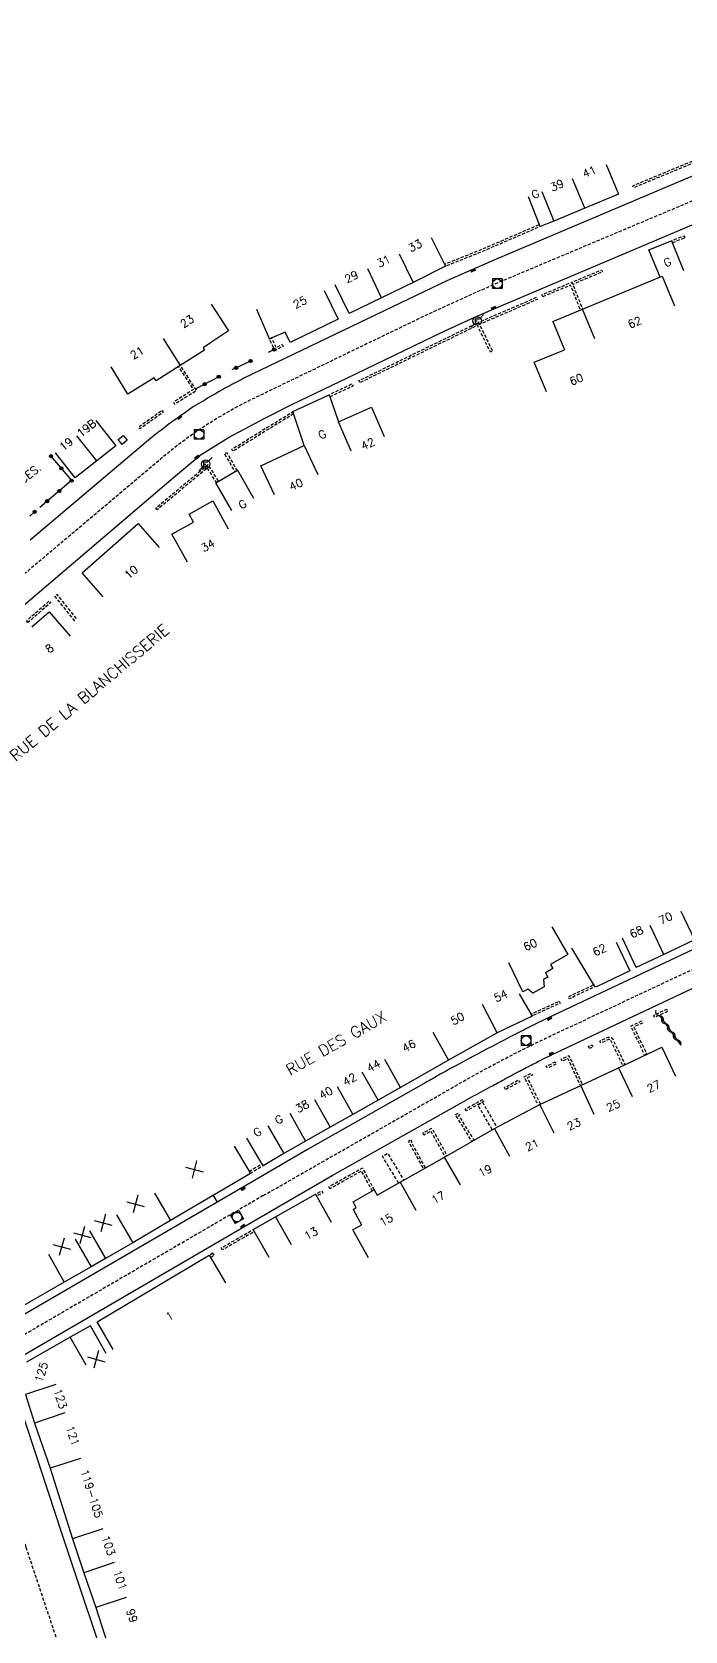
# Model space of a CAD drawing. Header units: millimetres. Extents: x 161000 to 162001, y 120999 to 122000.
# Drawn here: x 161397.3 to 161499.4, y 121520.2 to 121769.9 of the extents above; entities that cross this region are included whole.
import ezdxf
from ezdxf.enums import TextEntityAlignment as Align

# ---------------------------------------------------------------- set-up
doc = ezdxf.new("R2010")
doc.units = ezdxf.units.MM
doc.linetypes.add('DASHED', pattern=[0.75, 0.5, -0.25])
doc.layers.get('0').update_dxf_attribs({"linetype": 'CONTINUOUS'})
for name, color, linetype in [('W0001', 6, 'DASHED'), ('W0008', 7, 'CONTINUOUS'), ('W0100', 7, 'CONTINUOUS'), ('W0112', 1, 'DASHED'), ('W0310', 3, 'CONTINUOUS'), ('W0322', 7, 'CONTINUOUS'), ('W0334', 7, 'CONTINUOUS'), ('W0400', 7, 'CONTINUOUS'), ('W0420', 7, 'CONTINUOUS'), ('W0471', 7, 'CONTINUOUS'), ('W0989', 7, 'CONTINUOUS'), ('W0991', 7, 'CONTINUOUS'), ('W1102', 7, 'CONTINUOUS')]:
    doc.layers.add(name, color=color, linetype=linetype)
doc.styles.get("Standard").update_dxf_attribs({"font": 'romans.shx', "width": 0.85})

# ---------------------------------------------------------------- blocks, each defined once
blk = doc.blocks.new('t310o')
at = {"color": 0, "linetype": 'Continuous'}
for centre, start, end in [((-0.5, 0.38), 216.8699, 323.1304), ((0.5, -0.37), 36.8699, 143.1303)]:
    blk.add_arc(centre, 0.625, start, end, dxfattribs=at)
blk = doc.blocks.new('T400')
for p, q in [((-0.15, 0.3), (0.15, 0.3)), ((-0.15, -0.25), (-0.15, 0.3)), ((-0.15, 0.15), (0.15, 0.15)), ((-0.15, 0), (0.15, 0)), ((0.15, 0.3), (0.15, -0.25)), ((-0.15, -0.15), (0.15, -0.15)), ((-0.15, -0.25), (-0.15, -0.3)), ((-0.15, -0.3), (0.15, -0.3)), ((0.15, -0.3), (0.15, -0.25))]:
    blk.add_line(p, q)
blk = doc.blocks.new('t322o')
at = {"color": 0, "linetype": 'Continuous'}
for radius in [0.25, 0.15]:
    blk.add_circle((0, 0), radius, dxfattribs=at)
blk = doc.blocks.new('t112o')
at = {"color": 0, "linetype": 'Continuous'}
for p, q in [((-0.5, 0.5), (0.5, 0.5)), ((-0.5, -0.5), (-0.5, 0.5)), ((0.5, 0.5), (0.5, -0.5)), ((0.5, -0.5), (-0.5, -0.5))]:
    blk.add_line(p, q, dxfattribs=at)
blk = doc.blocks.new('T420')
for p, q in [((0.75, 0.75), (-0.75, 0.75)), ((-0.75, 0.75), (-0.75, -0.75)), ((0.75, 0.75), (0.75, -0.75)), ((0.75, -0.75), (-0.75, -0.75))]:
    blk.add_line(p, q)
blk.add_ellipse((0, 0), major_axis=(-0.53, 0.53), ratio=1, start_param=3.926991, end_param=10.210176)
blk = doc.blocks.new('T471')
for p, q in [((-0.333334, 0.333334), (-0.333334, -0.333334)), ((-0.333334, 0.333334), (0.333334, 0.333334)), ((-0.333334, 0), (0, 0)), ((0.500001, 0.500001), (1.000002, 1.000002)), ((-0.500001, -0.500001), (-1.000002, -1.000002)), ((-0.333334, -0.333334), (0.333334, -0.333334))]:
    blk.add_line(p, q)
blk.add_ellipse((0, 0), major_axis=(0.471405, 0.471405), ratio=1, start_param=5.4977871438, end_param=11.780972451)
blk = doc.blocks.new('t991o')
at = {"color": 0, "linetype": 'Continuous'}
for p, q in [((-1, 1), (1, -1)), ((-1, -1), (1, 1))]:
    blk.add_line(p, q, dxfattribs=at)

msp = doc.modelspace()

# ---------------------------------------------------------------- linework, layer by layer
at = {"layer": 'W0001', "flags": 128}
for points in [[(162000, 121831.36), (161997.69, 121834.42), (161989.23, 121844.85), (161933.13, 121907.67), (161876.51, 121970.45, 0.327591), (161855.14, 121974.87, 0.009926), (161850.74, 121972.75), (161817.65, 121950.24, 0.047054), (161800.87, 121936.36), (161710.29, 121849.38), (161690.75, 121830.46, -0.075916), (161659.08, 121807.96), (161573.97, 121772.13), (161565.33, 121768.72), (161522.32, 121752.7), (161469.41, 121730.45), (161460.15, 121726.29), (161432.13, 121712.78, 0.063652), (161417.5, 121703.28), (161383.38, 121674.56), (161373.12, 121665.53)], [(161433.49, 121588.23), (161463.29, 121605.22, -0.022264), (161478.61, 121613.25), (161557.17, 121650.08), (161598.14, 121669.26), (161606.17, 121673.02)], [(161433.49, 121588.23), (161395.56, 121566.18, -0.04955), (161386.81, 121562.2, 4.146705)]]:
    msp.add_lwpolyline(points, format="xyb", dxfattribs=at)
at = {"layer": 'W0001'}
msp.add_lwpolyline([(161452.69, 121365.06), (161429.68, 121433.8), (161417.34, 121470.46), (161404.43, 121509.31), (161396.41, 121533.32), (161385.1, 121567.32), (161379.66, 121583.47, 0.043452), (161359.13, 121635.3), (161347.01, 121657.63, 0.052719), (161328.84, 121684.03)], format="xyb", dxfattribs=at)
at = {"layer": 'W0008', "flags": 128}
for points in [[(161375.36, 121662.85), (161419.09, 121700.06), (161423.65, 121703.86), (161428.04, 121706.61), (161433.83, 121709.71), (161437.95, 121711.75), (161447.97, 121716.56), (161461.64, 121723.15), (161465.98, 121725.16), (161469.05, 121726.5), (161515.16, 121746.01, -0.000803), (161517.16, 121746.85, -0.002711), (161517.75, 121747.09, -0.000091), (161519.64, 121747.85, -0.000037), (161524.24, 121749.69, -0.003315), (161526.4, 121750.55, -0.001671), (161530.72, 121752.2), (161550.7, 121759.56), (161565.89, 121765.2), (161575.61, 121769.02), (161625.54, 121790.01), (161660, 121804.54), (161663.26, 121806.15)], [(161564.78, 121772.24), (161543.16, 121764.22), (161524.9, 121757.42), (161520.4, 121755.71), (161516.4, 121754.14), (161513.72, 121753.01), (161469.77, 121734.4), (161465.24, 121732.43), (161462.16, 121731.07), (161458.67, 121729.42), (161445.97, 121723.32), (161430.43, 121715.86, 0.004328), (161427.93, 121714.54, 0.008154), (161426.62, 121713.8, 0.000729), (161422.96, 121711.67, 0.009493), (161422.68, 121711.5, 0.011783), (161422.4, 121711.31, 0.000976), (161419.08, 121708.95, 0.010407), (161417.98, 121708.14, 0.005411), (161415.92, 121706.5), (161397.05, 121690.59)], [(161514.52, 121633.19), (161477.91, 121615.91, 0.002437), (161474.53, 121614.25, 0.004723), (161472.8, 121613.37, 0.000068), (161468.09, 121610.92, 0.001754), (161467.91, 121610.83, 0.001974), (161467.56, 121610.64, 0.000122), (161461.97, 121607.62, 0.004275), (161461.16, 121607.17, 0.001509), (161458.89, 121605.88), (161440.42, 121595.41), (161432.12, 121590.58)], [(161434.83, 121585.92), (161444.25, 121591.37), (161464.62, 121602.82, -0.001155), (161467.56, 121604.44, -0.002272), (161469.06, 121605.25, -0.00005), (161471.06, 121606.33, -0.00004), (161473.57, 121607.67, -0.005365), (161475.62, 121608.74, -0.003011), (161479.31, 121610.59), (161507.04, 121623.65)]]:
    msp.add_lwpolyline(points, format="xyb", dxfattribs=at)
at = {"layer": 'W0008'}
for points in [[(161432.12, 121590.58), (161394.84, 121568.93, -0.512467), (161390.32, 121570.62), (161385.38, 121585.29, 0.045314), (161363.35, 121640.25), (161362.84, 121640.02), (161359.63, 121642.52), (161358.27, 121645.23), (161359.34, 121648.09, -0.205341), (161360.2, 121650.28), (161375.36, 121662.85)], [(161475.8, 121462.43, -0.054729), (161461.97, 121449.08), (161456.6, 121444.68), (161447.84, 121437.53), (161444.2, 121435.11, -0.456126), (161435.16, 121436.32), (161423.03, 121472.37), (161410.12, 121511.21), (161402.1, 121535.21), (161394.3, 121558.99, -0.320083), (161396.28, 121563.44), (161434.83, 121585.92)]]:
    msp.add_lwpolyline(points, format="xyb", dxfattribs=at)
at = {"layer": 'W0100'}
for p, q in [((161487.09, 121749.23), (161489.02, 121744.62)), ((161476.78, 121739.55), (161474.96, 121744.21)), ((161483.78, 121742.41), (161478.9, 121740.38)), ((161489.02, 121744.62), (161483.78, 121742.41)), ((161478.9, 121740.38), (161476.78, 121739.55)), ((161459.75, 121737.83), (161461.98, 121733.36)), ((161493.76, 121735.91), (161497.33, 121737.35)), ((161497.33, 121737.35), (161499.2, 121732.71)), ((161495.54, 121731.65), (161493.76, 121735.91)), ((161461.98, 121733.36), (161456.94, 121730.83)), ((161446.91, 121725.98), (161444.73, 121730.48)), ((161456.94, 121730.83), (161451.99, 121728.44)), ((161483.42, 121726.64), (161495.86, 121731.79)), ((161495.86, 121731.79), (161497.77, 121727.17)), ((161425.33, 121727.43), (161428.07, 121723.25)), ((161442.99, 121729.58), (161445.18, 121725.08)), ((161451.99, 121728.44), (161446.91, 121725.98)), ((161434.45, 121722), (161432.48, 121726.59)), ((161445.18, 121725.08), (161437.67, 121721.43)), ((161478.76, 121724.74), (161483.42, 121726.64)), ((161478.76, 121724.74), (161480.57, 121720.32)), ((161428.07, 121723.25), (161425.09, 121721.3)), ((161436.89, 121723.04), (161434.45, 121722)), ((161437.67, 121721.43), (161436.89, 121723.04)), ((161424.32, 121720.27), (161420.51, 121717.85)), ((161425.09, 121721.3), (161424.09, 121720.64)), ((161424.09, 121720.64), (161424.32, 121720.27)), ((161475.85, 121718.39), (161480.57, 121720.32)), ((161412.34, 121713.39), (161409.69, 121717.63)), ((161420.51, 121717.85), (161416.74, 121715.45)), ((161477.75, 121713.76), (161475.85, 121718.39)), ((161416.42, 121715.95), (161412.34, 121713.39)), ((161416.74, 121715.45), (161416.42, 121715.95)), ((161438.11, 121710.65), (161443.78, 121713.29)), ((161443.78, 121713.29), (161445.23, 121709.07)), ((161439.9, 121705.38), (161438.11, 121710.65)), ((161445.23, 121709.07), (161450.4, 121711.34)), ((161450.4, 121711.34), (161452.41, 121706.77)), ((161407.34, 121709.25), (161410.44, 121705.33)), ((161410.44, 121705.33), (161407.47, 121702.98)), ((161433.1, 121702.21), (161439.9, 121705.38)), ((161404.11, 121700.32), (161401.01, 121704.23)), ((161407.47, 121702.98), (161404.11, 121700.32)), ((161426.08, 121699.56), (161429.48, 121701.5)), ((161429.48, 121701.5), (161431.95, 121697.15)), ((161435.22, 121697.68), (161433.1, 121702.21)), ((161428.55, 121695.22), (161426.08, 121699.56)), ((161421.89, 121694.64), (161425.58, 121696.7)), ((161425.58, 121696.7), (161428.02, 121692.34)), ((161405.16, 121685.49), (161413.94, 121693.2)), ((161413.94, 121693.2), (161417.24, 121689.44)), ((161419.21, 121691.53), (161422.58, 121693.41)), ((161422.58, 121693.41), (161421.89, 121694.64)), ((161421.64, 121687.16), (161419.21, 121691.53)), ((161408.46, 121681.73), (161405.16, 121685.49)), ((161397.32, 121677.05), (161400.03, 121679.38)), ((161400.03, 121679.38), (161403.29, 121675.59)), ((161498.77, 121632.67), (161500.9, 121628.15)), ((161478.58, 121630.22), (161481.1, 121625.9)), ((161488.67, 121627.83), (161490.8, 121623.31)), ((161491.77, 121623.87), (161489.67, 121628.41)), ((161500.9, 121628.15), (161496.1, 121625.89)), ((161481.1, 121625.9), (161478.39, 121624.32)), ((161485.34, 121620.86), (161481.72, 121626.89)), ((161496.1, 121625.89), (161491.77, 121623.87)), ((161474.05, 121620.06), (161471.87, 121624.56)), ((161478.75, 121623.67), (161477.6, 121622.99)), ((161477.6, 121622.99), (161478, 121622.33)), ((161478.39, 121624.32), (161478.75, 121623.67)), ((161490.8, 121623.31), (161485.57, 121620.85)), ((161474.87, 121620.46), (161474.05, 121620.06)), ((161475.64, 121619.86), (161474.87, 121620.46)), ((161477.38, 121620.85), (161475.64, 121619.86)), ((161478, 121622.33), (161477.32, 121621.96)), ((161477.32, 121621.96), (161477.38, 121620.85)), ((161485.57, 121620.85), (161485.34, 121620.86)), ((161473.49, 121619.73), (161475.52, 121616.25)), ((161475.52, 121616.25), (161470.08, 121613.62)), ((161470.08, 121613.62), (161462.47, 121609.4)), ((161489.01, 121608.2), (161495.78, 121611.4)), ((161495.78, 121611.4), (161497.92, 121606.88)), ((161462.47, 121609.4), (161454.93, 121605.13)), ((161483.11, 121605.42), (161489.01, 121608.2)), ((161454.93, 121605.13), (161451.43, 121603.15)), ((161476.75, 121602.44), (161483.11, 121605.42)), ((161451.43, 121603.15), (161447.51, 121600.91)), ((161469.64, 121598.7), (161476.75, 121602.44)), ((161447.51, 121600.91), (161443.95, 121598.9)), ((161443.95, 121598.9), (161440.11, 121596.73)), ((161461.83, 121594.25), (161469.64, 121598.7)), ((161433.45, 121592.88), (161430.93, 121597.2)), ((161440.11, 121596.73), (161436.72, 121594.79)), ((161436.72, 121594.79), (161433.45, 121592.88)), ((161454.89, 121590.31), (161461.83, 121594.25)), ((161451.31, 121588.31), (161454.89, 121590.31)), ((161435.39, 121584.93), (161441.64, 121588.43)), ((161441.64, 121588.43), (161444.08, 121584.07)), ((161447.54, 121587.27), (161450.84, 121589.14)), ((161450.84, 121589.14), (161451.31, 121588.31)), ((161431.9, 121582.91), (161435.39, 121584.93)), ((161435.39, 121584.93), (161437.87, 121580.58)), ((161447.52, 121586.05), (161448, 121586.35)), ((161447.52, 121586.05), (161448.86, 121583.64)), ((161448, 121586.35), (161447.54, 121587.27)), ((161434.4, 121578.58), (161431.9, 121582.91)), ((161447.48, 121582.87), (161448.86, 121583.64)), ((161449.92, 121578.51), (161447.48, 121582.87))]:
    msp.add_line(p, q, dxfattribs=at)
for points in [[(161428.96, 121595.97), (161431.5, 121591.66), (161419, 121584.32), (161413.09, 121580.87), (161408.82, 121578.39), (161406.58, 121577.09), (161402.36, 121574.71), (161393.89, 121569.83)], [(161410.05, 121564.2), (161407.5, 121568.51), (161425.04, 121578.91), (161427.6, 121574.61)], [(161408.95, 121563.55), (161406.5, 121567.91), (161403.3, 121566.11), (161396.49, 121562.2)], [(161396.31, 121557.19), (161397.75, 121552.68), (161400.17, 121545.65), (161403.68, 121534.64), (161405.44, 121529.32), (161407.31, 121523.89), (161409.15, 121518.25)]]:
    msp.add_lwpolyline(points, dxfattribs=at)
at = {"layer": 'W0112', "flags": 128}
for points in [[(161505.36, 121751.78), (161505.5, 121751.46), (161491.41, 121745.62), (161491.28, 121745.94)], [(161476.64, 121739.88), (161476.78, 121739.55), (161467.39, 121735.51), (161461.98, 121733.36), (161461.85, 121733.69), (161467.25, 121735.84)], [(161497.46, 121737.02), (161497.33, 121737.35), (161499.3, 121738.13), (161499.43, 121737.8)], [(161481.86, 121730.53), (161481.72, 121730.86), (161486.37, 121732.79), (161486.5, 121732.47)], [(161477.17, 121728.59), (161477.03, 121728.91), (161481.72, 121730.86), (161483.42, 121726.64), (161483.09, 121726.51), (161481.53, 121730.4)], [(161467.27, 121724.27), (161467.13, 121724.6), (161476.23, 121728.51), (161476.37, 121728.19)], [(161448.61, 121715.18), (161448.45, 121715.5), (161467.13, 121724.59), (161469.32, 121720.1), (161469, 121719.94), (161466.97, 121724.12)], [(161436.44, 121721.16), (161436.6, 121720.84), (161435.33, 121720.2), (161434.45, 121722), (161434.77, 121722.15), (161435.49, 121720.68)], [(161420.51, 121717.85), (161420.22, 121717.65), (161422.56, 121714.1), (161419.44, 121712.13), (161419.63, 121711.83), (161423.06, 121713.99)], [(161443.93, 121712.97), (161443.78, 121713.29), (161447.37, 121715.01), (161447.53, 121714.68)], [(161417.62, 121710.84), (161417.83, 121710.55), (161414.21, 121707.97), (161414, 121708.26)], [(161428.75, 121704.48), (161428.57, 121704.79), (161438.12, 121710.65), (161438.3, 121710.35)], [(161416.9, 121695.33), (161416.67, 121695.6), (161424.84, 121702.39), (161426.44, 121699.78), (161426.13, 121699.6), (161424.76, 121701.86)], [(161429.39, 121701.46), (161429.08, 121701.28), (161427.46, 121704.08), (161427.77, 121704.26)], [(161396.7, 121677.73), (161396.47, 121678), (161400.04, 121681.1), (161400.27, 121680.84)], [(161485.19, 121621.18), (161485.34, 121620.86), (161481.31, 121618.94), (161481.16, 121619.26)], [(161479.76, 121618.61), (161479.91, 121618.29), (161475.52, 121616.25), (161475.37, 121616.57)], [(161493.41, 121610.34), (161493.09, 121610.19), (161490.97, 121614.71), (161492.64, 121615.5), (161492.79, 121615.18), (161491.44, 121614.54)], [(161494.67, 121616.05), (161494.52, 121616.37), (161496.57, 121617.33), (161496.72, 121617.01)], [(161480.23, 121609.22), (161480.08, 121609.54), (161481.28, 121610.1), (161483.38, 121605.56), (161483.06, 121605.41), (161481.11, 121609.63)], [(161484.47, 121611.21), (161484.34, 121611.54), (161484.91, 121611.76), (161485.04, 121611.43)], [(161477.89, 121608.12), (161477.74, 121608.44), (161479.11, 121609.1), (161479.26, 121608.78)], [(161471.38, 121604.78), (161471.2, 121605.09), (161473.42, 121606.31), (161473.59, 121606)], [(161476.82, 121602.46), (161476.5, 121602.3), (161474.29, 121606.79), (161475.42, 121607.35), (161475.58, 121607.03), (161474.76, 121606.62)], [(161465.24, 121601.44), (161465.07, 121601.75), (161467.18, 121602.91), (161467.79, 121603.26), (161467.97, 121602.95), (161467.35, 121602.6)], [(161466.41, 121596.88), (161466.11, 121596.7), (161463.54, 121600.87), (161464, 121601.14), (161464.18, 121600.84), (161464.03, 121600.75)], [(161458.59, 121597.68), (161458.42, 121597.99), (161459.85, 121598.76), (161462.22, 121594.48), (161461.91, 121594.3), (161459.71, 121598.28)], [(161433.26, 121593.18), (161433.45, 121592.88), (161431.48, 121591.7), (161431.3, 121592.01)], [(161443.9, 121589.29), (161443.73, 121589.6), (161448.98, 121592.55), (161450.83, 121589.14), (161450.52, 121588.97), (161448.84, 121592.07)], [(161441.81, 121588.12), (161441.64, 121588.43), (161442.61, 121588.98), (161442.79, 121588.67)], [(161427.07, 121579.74), (161426.89, 121580.05), (161431.9, 121582.91), (161432.07, 121582.6)]]:
    msp.add_lwpolyline(points, close=True, dxfattribs=at)
for points in [[(161404.02, 121677.95), (161400.9, 121681.86), (161401.22, 121682.12), (161404.34, 121678.21)], [(161469.29, 121598.51), (161467.04, 121602.38), (161467.75, 121602.8), (161470, 121598.93)], [(161458.85, 121592.56), (161456.65, 121596.55), (161456.78, 121596.61), (161456.6, 121596.93), (161456.17, 121596.69), (161458.54, 121592.38)], [(161454.66, 121590.18), (161452.12, 121594.36), (161452.91, 121594.84), (161455.47, 121590.64)]]:
    msp.add_lwpolyline(points, dxfattribs=at)
msp.add_lwpolyline([(161486.26, 121612.05), (161486.11, 121612.37), (161487.39, 121612.95), (161487.8, 121612.94, -0.16705), (161487.96, 121612.88, -0.108992), (161488.11, 121612.69), (161490.03, 121608.69), (161489.71, 121608.53), (161487.79, 121612.54, 0.071696), (161487.75, 121612.59), (161487.46, 121612.6)], format="xyb", close=True, dxfattribs=at)
at = {"layer": 'W0112'}
msp.add_lwpolyline([(161425.25, 121578.57), (161425.82, 121578.9), (161425.62, 121579.25), (161425.04, 121578.91)], dxfattribs=at)
at = {"layer": 'W0310', "flags": 128}
msp.add_lwpolyline([(161495.42, 121616.33), (161498.73, 121611.78)], dxfattribs=at)
at = {"layer": 'W0322', "flags": 128}
for points in [[(161435.2, 121720.34), (161434.28, 121719.88)], [(161431.5, 121718.56), (161428.59, 121717.19)], [(161426.53, 121716.11), (161422.96, 121714.22)], [(161400.3, 121703.7), (161403.53, 121699.88), (161398.57, 121695.7)], [(161397.75, 121695.01), (161397, 121694.35)]]:
    msp.add_lwpolyline(points, dxfattribs=at)
at = {"layer": 'W0334'}
msp.add_lwpolyline([(161425.68, 121588.24), (161426.27, 121587.18)], dxfattribs=at)
at = {"layer": 'W1102'}
for p, q in [((161477.03, 121745.02), (161478.9, 121740.38)), ((161483.78, 121742.41), (161481.85, 121747.03)), ((161454.74, 121735.32), (161456.94, 121730.83)), ((161451.99, 121728.44), (161449.81, 121732.94)), ((161485.32, 121722.02), (161483.42, 121726.64)), ((161417.83, 121722.07), (161420.51, 121717.85)), ((161447.24, 121704.49), (161445.23, 121709.07)), ((161407.47, 121702.98), (161404.37, 121706.9)), ((161439.9, 121705.38), (161442.01, 121700.85)), ((161496.1, 121625.89), (161493.98, 121630.41)), ((161470.08, 121613.62), (161467.78, 121618.06)), ((161460.02, 121613.76), (161462.47, 121609.4)), ((161451.43, 121603.15), (161448.96, 121607.5)), ((161454.93, 121605.13), (161452.47, 121609.48)), ((161489.01, 121608.2), (161491.14, 121603.68)), ((161445.04, 121605.26), (161447.51, 121600.91)), ((161485.24, 121600.89), (161483.11, 121605.42)), ((161441.49, 121603.25), (161443.95, 121598.9)), ((161478.98, 121597.96), (161476.75, 121602.44)), ((161437.64, 121601.08), (161440.11, 121596.73)), ((161434.22, 121599.12), (161436.72, 121594.79)), ((161472.04, 121594.32), (161469.64, 121598.7)), ((161464.3, 121589.9), (161461.83, 121594.25)), ((161454.89, 121590.31), (161457.35, 121585.96)), ((161416.47, 121588.63), (161419, 121584.32)), ((161410.57, 121585.2), (161413.09, 121580.87)), ((161406.31, 121582.71), (161408.82, 121578.39)), ((161404.06, 121581.41), (161406.58, 121577.09)), ((161399.9, 121579.06), (161402.36, 121574.71)), ((161405.79, 121561.77), (161403.3, 121566.11)), ((161401.07, 121558.72), (161396.31, 121557.19)), ((161402.48, 121554.3), (161397.75, 121552.68)), ((161404.93, 121547.17), (161400.17, 121545.65)), ((161408.43, 121536.21), (161403.68, 121534.64)), ((161410.17, 121530.94), (161405.44, 121529.32)), ((161412.06, 121525.44), (161407.31, 121523.89))]:
    msp.add_line(p, q, dxfattribs=at)

# ---------------------------------------------------------------- block references
at = {"layer": 'W0112', "rotation": 220.2637902462205}
msp.add_blockref('t112o', (161411.51, 121706.24), dxfattribs=at)
at = {"layer": 'W0310', "rotation": 306.0432445636822}
for p in [(161495.42, 121616.33), (161496.34, 121615.06), (161497.26, 121613.79), (161498.18, 121612.53)]:
    msp.add_blockref('t310o', p, dxfattribs=at)
at = {"layer": 'W0322'}
for p, rotation in [((161435.2, 121720.34), 206.3561431057837), ((161429.24, 121717.5), 205.2865853079931), ((161431.5, 121718.56), 205.2865853079931), ((161424.32, 121714.94), 207.9077395954318), ((161426.53, 121716.11), 207.9077395954318), ((161400.3, 121703.7), 310.1045741570312), ((161401.92, 121701.79), 310.1045741570312), ((161403.53, 121699.88), 220.1045741571035), ((161401.61, 121698.27), 220.1045741571035), ((161397.75, 121695.01), 221.079737283859), ((161399.7, 121696.66), 220.1045741571035)]:
    msp.add_blockref('t322o', p, dxfattribs=dict(at, rotation=rotation))
at = {"layer": 'W0400'}
for p, rotation in [((161466.27, 121732.73), 291.9271391117969), ((161469.51, 121726.84), 113.5845737865012), ((161420.4, 121709.77), 307.4896373150788), ((161423.15, 121703.52), 123.6212438001038), ((161478.23, 121615.89), 296.5380503391937), ((161478.51, 121610.39), 294.8734607595141), ((161430.35, 121589.32), 120.182322393078), ((161430.33, 121583.44), 120.182322393078)]:
    msp.add_blockref('T400', p, dxfattribs=dict(at, rotation=rotation))
at = {"layer": 'W0420'}
for p in [(161470.08, 121730.62), (161423.43, 121707.08), (161474.58, 121612.44)]:
    msp.add_blockref('T420', p, dxfattribs=at)
at = {"layer": 'W0420', "rotation": 30.182322393078}
msp.add_blockref('T420', (161429.39, 121584.87), dxfattribs=at)
at = {"layer": 'W0471'}
for p in [(161466.94, 121724.81), (161424.49, 121702.47)]:
    msp.add_blockref('T471', p, dxfattribs=at)
at = {"layer": 'W0991'}
for p, rotation in [((161422.72, 121592.3), 300.4274619850603), ((161413.52, 121586.91), 300.1997932300852), ((161408.44, 121583.96), 300.2059032580053), ((161405.19, 121582.06), 300.1799960579341), ((161401.98, 121580.23), 299.4419198859026), ((161407.37, 121562.66), 299.3473026207512)]:
    msp.add_blockref('t991o', p, dxfattribs=dict(at, rotation=rotation))

# ---------------------------------------------------------------- texts
at = {"layer": 'W0989'}
for s, rotation, p in [('RUE DE LA BLANCHISSERIE', 40.084, (161406.3, 121666.77)), ('RUE DES GAUX', 29.7546, (161444.89, 121612.06))]:
    msp.add_text(s, height=1.75, rotation=rotation, dxfattribs=at).set_placement(p, align=Align.MIDDLE)
at = {"layer": 'W0991'}
for s, rotation, p in [('41', 22.7737, (161484.46, 121748.13)), ('G', 22.7737, (161476.02, 121744.63)), ('39', 22.7737, (161479.41, 121746.01)), ('33', 26.5769, (161457.23, 121736.57)), ('31', 26.5769, (161452.29, 121734.14)), ('29', 26.5769, (161447.27, 121731.71)), ('G', 21.9084, (161496.67, 121733.99)), ('25', 26.5769, (161439.23, 121727.75)), ('23', 33.2647, (161421.58, 121724.75)), ('62', 22.4768, (161491.55, 121724.6)), ('21', 32.0184, (161413.76, 121719.85)), ('60', 22.4768, (161482.44, 121715.69)), ('19B', 38.3286, (161405.85, 121708.07)), ('G', 25.0183, (161442.7, 121707.09)), ('19', 38.4224, (161402.68, 121705.57)), ('42', 23.7463, (161449.83, 121705.63)), ('INACCES.', 38.3286, (161395.58, 121699.84)), ('40', 25.027, (161438.61, 121699.27)), ('G', 29.6372, (161430.25, 121696.19)), ('34', 29.1549, (161424.83, 121689.75)), ('10', 41.2802, (161412.85, 121685.59)), ('8', 40.6882, (161400.07, 121673.67)), ('70', 25.2519, (161496.37, 121631.54)), ('68', 25.2519, (161491.83, 121629.41)), ('60', 25.2519, (161475.22, 121627.39)), ('62', 25.2519, (161486.05, 121626.6)), ('54', 25.2519, (161470.62, 121619.44)), ('50', 29.5394, (161463.85, 121615.88)), ('46', 29.5394, (161456.24, 121611.61)), ('44', 29.5394, (161450.72, 121608.49)), ('40', 29.5394, (161443.27, 121604.26)), ('42', 29.5394, (161446.99, 121606.38)), ('27', 25.2974, (161494.53, 121605.28)), ('38', 29.5394, (161439.57, 121602.17)), ('25', 25.0843, (161488.19, 121602.29)), ('G', 29.5394, (161435.93, 121600.1)), ('23', 25.0843, (161482.05, 121599.4)), ('G', 29.5394, (161432.56, 121598.15)), ('21', 25.0843, (161475.51, 121596.14)), ('19', 25.0843, (161468.17, 121592.11)), ('17', 29.6055, (161460.83, 121587.93)), ('15', 29.569, (161452.69, 121584.43)), ('13', 29.3066, (161440.96, 121582.32)), ('1', 30.6769, (161418.83, 121569.41)), ('125', 72.0208, (161398.79, 121560.65)), ('123', 287.7388, (161401.78, 121556.51)), ('121', 288.934, (161403.71, 121550.74)), ('119-105', 287.6976, (161406.68, 121541.69)), ('103', 288.3568, (161409.3, 121533.58)), ('101', 288.9122, (161411.12, 121528.19)), ('99', 288.106, (161412.98, 121522.62))]:
    msp.add_text(s, height=1.25, rotation=rotation, dxfattribs=at).set_placement(p, align=Align.MIDDLE)

doc.saveas('drawing.dxf')
